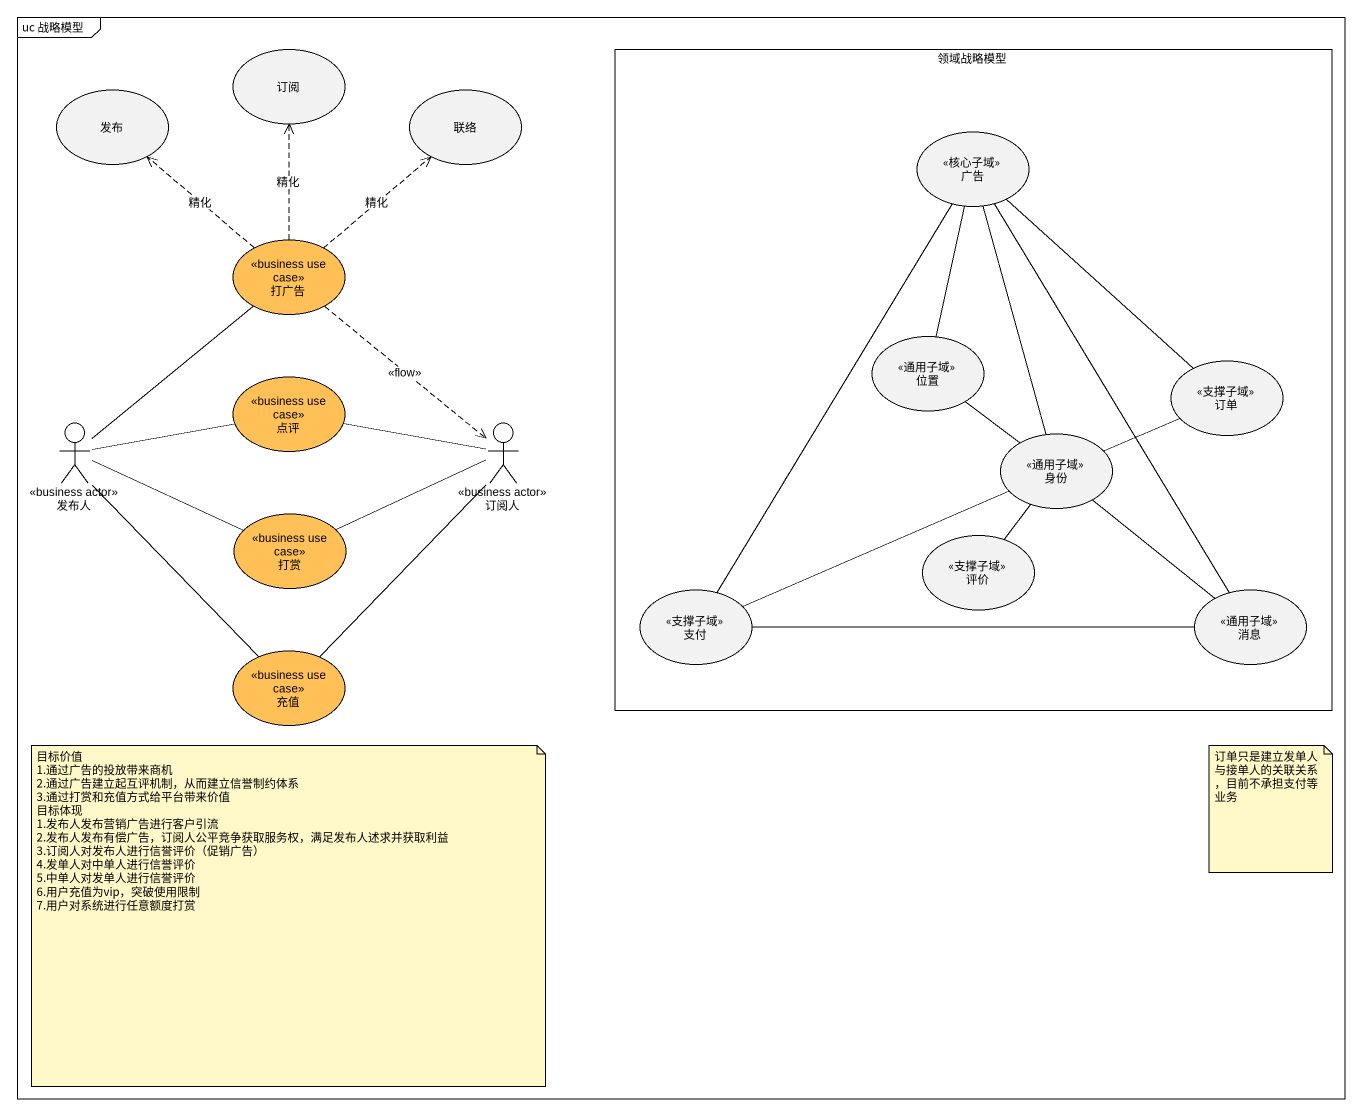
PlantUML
@startuml
mainframe uc 战略模型
usecase 订阅
rectangle 领域战略模型 {
  usecase 广告 <<核心子域>>
  usecase 位置 <<通用子域>>
  usecase 订单 <<支撑子域>>
  usecase 身份 <<通用子域>>
  usecase 评价 <<支撑子域>>
  usecase 支付 <<支撑子域>>
  usecase 消息 <<通用子域>>
}
usecase 发布
usecase 联络
usecase 打广告 <<business use case>> #FFC057
usecase 点评 <<business use case>> #FFC057
actor 发布人 <<business actor>>
actor 订阅人 <<business actor>>
usecase 打赏 <<business use case>> #FFC057
usecase 充值 <<business use case>> #FFC057
广告 -- 订单
广告 -- 支付
广告 -- 消息
打广告 .up.> 订阅 : 精化
打广告 .up.> 发布 : 精化
打广告 .up.> 联络 : 精化
打广告 ..> 订阅人 : <<flow>>
位置 -up- 广告
发布人 -up- 打广告
发布人 -right- 点评
发布人 -right- 打赏
发布人 -- 充值
订阅人 -left- 点评
订阅人 -left- 打赏
订阅人 -- 充值
身份 -up- 广告
身份 -up- 位置
身份 -right- 订单
身份 -- 评价
身份 -left- 支付
身份 -- 消息
消息 -left- 支付
note as N1
  目标价值
  1.通过广告的投放带来商机
  2.通过广告建立起互评机制，从而建立信誉制约体系
  3.通过打赏和充值方式给平台带来价值
  目标体现
  1.发布人发布营销广告进行客户引流
  2.发布人发布有偿广告，订阅人公平竞争获取服务权，满足发布人述求并获取利益
  3.订阅人对发布人进行信誉评价（促销广告）
  4.发单人对中单人进行信誉评价
  5.中单人对发单人进行信誉评价
  6.用户充值为vip，突破使用限制
  7.用户对系统进行任意额度打赏
end note
note as N2
  订单只是建立发单人与接单人的关联关系，目前不承担支付等业务
end note
@enduml
